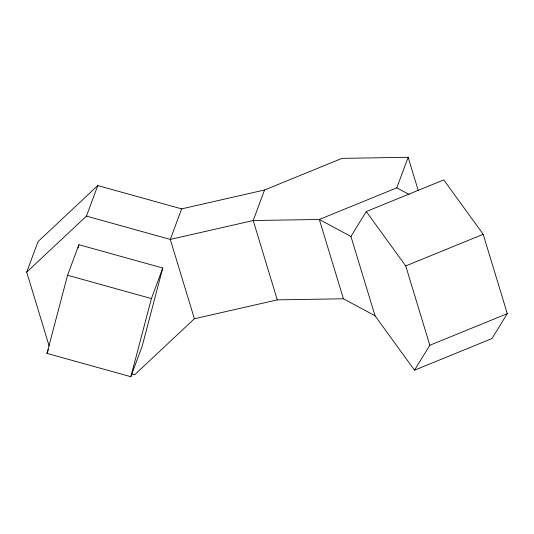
<?xml version="1.0" encoding="UTF-8"?>
<svg xmlns="http://www.w3.org/2000/svg" width="534" height="534" viewBox="0 0 534 534"><rect width="100%" height="100%" fill="white"/><g stroke="black" fill="none" stroke-linecap="round" stroke-linejoin="round"><path stroke-width="0.8" d="M46.985 353.401L67.564 275.257L78.912 244.712L162.763 268.021L142.184 346.166L130.837 376.71L46.985 353.401L48.407 349.583M78.071 247.903L78.912 244.712M130.837 376.71L151.416 298.566L162.763 268.021M49.115 345.905L26.7 272.126L38.047 241.582L97.795 185.565L181.64 208.874L264.55 189.991L342.02 158.371L408.143 157.29L418.269 190.605M26.7 272.126L86.448 216.11L97.795 185.565M181.64 208.874L170.293 239.419L194.396 318.751L134.648 374.768L131.484 373.893M264.55 189.991L253.203 220.535L277.3 299.868L343.429 298.786L375.055 315.801L414.491 370.195L491.961 338.569L507.3 313.638L483.197 234.306L443.761 179.911L366.284 211.537L350.951 236.469L375.055 315.801M86.448 216.11L170.293 239.419L253.203 220.535L319.325 219.461L396.795 187.834L408.143 157.29M414.491 370.195L429.83 345.264L507.3 313.638M366.284 211.537L405.727 265.932L483.197 234.306M194.396 318.751L277.3 299.868M67.564 275.257L151.416 298.566M396.795 187.834L409.017 194.403M350.951 236.469L319.325 219.461L343.429 298.786M405.727 265.932L429.83 345.264"/></g></svg>
